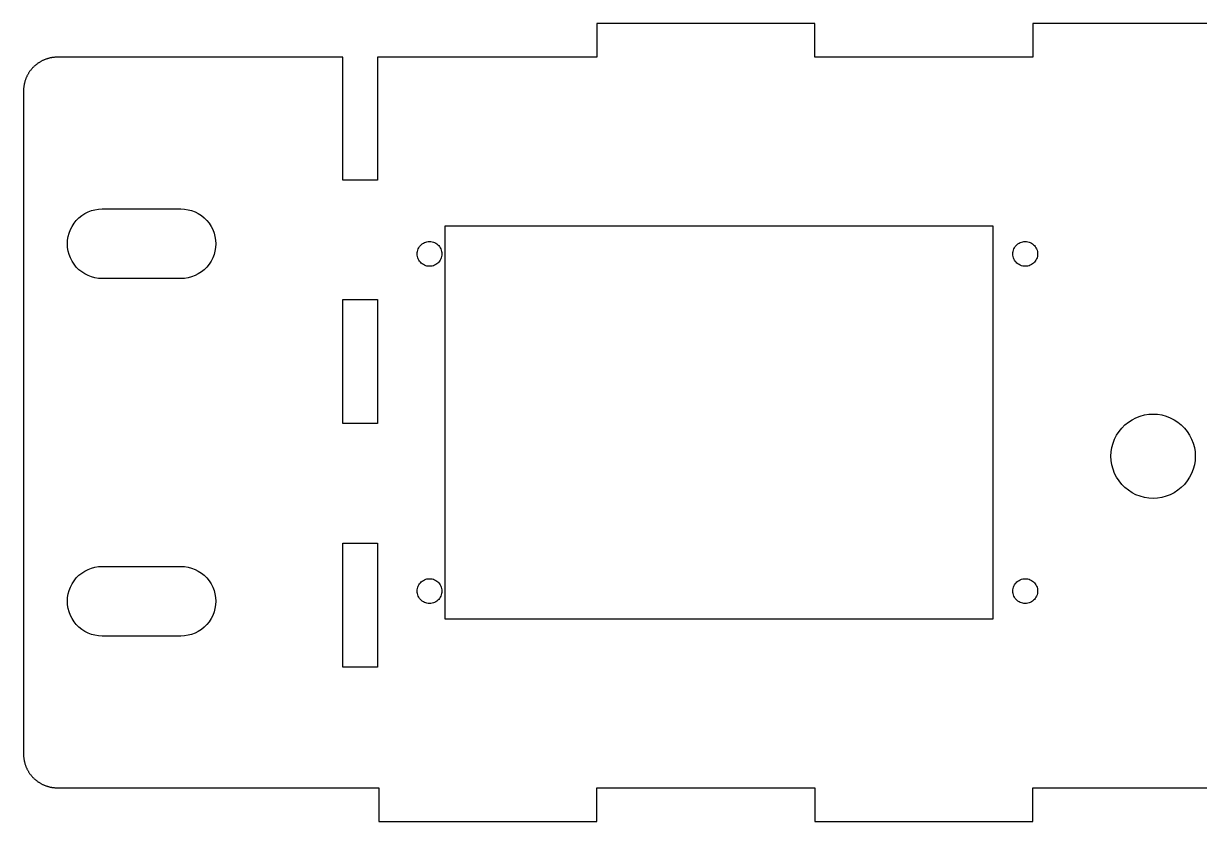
# Model space of a CAD drawing. Header units: metres. Extents: x -28 to 200, y 0 to 71.
# Drawn here: x -28.5 to 76.1, y 0 to 71 of the extents above; entities that cross this region are included whole.
import ezdxf

# ---------------------------------------------------------------- set-up
doc = ezdxf.new("R2010")
doc.units = ezdxf.units.M

msp = doc.modelspace()

# ---------------------------------------------------------------- linework, layer by layer
for p, q in [((41.9, 71), (22.5, 71)), ((22.5, 71), (22.5, 68)), ((41.9, 68), (41.9, 71)), ((80.7, 71), (61.3, 71)), ((61.3, 71), (61.3, 68)), ((-27.7641, 66.9682), (-27.7981, 66.9284)), ((-27.7294, 67.0074), (-27.7641, 66.9682)), ((-27.6941, 67.046), (-27.7294, 67.0074)), ((-27.658, 67.084), (-27.6941, 67.046)), ((-27.6213, 67.1213), (-27.658, 67.084)), ((-27.584, 67.158), (-27.6213, 67.1213)), ((-27.546, 67.1941), (-27.584, 67.158)), ((-27.5074, 67.2294), (-27.546, 67.1941)), ((-27.4682, 67.2641), (-27.5074, 67.2294)), ((-27.4284, 67.2981), (-27.4682, 67.2641)), ((-27.388, 67.3314), (-27.4284, 67.2981)), ((-27.347, 67.364), (-27.388, 67.3314)), ((-27.3054, 67.3959), (-27.347, 67.364)), ((-27.2634, 67.427), (-27.3054, 67.3959)), ((-27.2207, 67.4575), (-27.2634, 67.427)), ((-27.1776, 67.4871), (-27.2207, 67.4575)), ((-27.1339, 67.516), (-27.1776, 67.4871)), ((-27.0898, 67.5441), (-27.1339, 67.516)), ((-27.0451, 67.5715), (-27.0898, 67.5441)), ((-27, 67.5981), (-27.0451, 67.5715)), ((-26.9544, 67.6239), (-27, 67.5981)), ((-26.9084, 67.6488), (-26.9544, 67.6239)), ((-26.862, 67.673), (-26.9084, 67.6488)), ((-26.8151, 67.6964), (-26.862, 67.673)), ((-26.7679, 67.7189), (-26.8151, 67.6964)), ((-26.7202, 67.7406), (-26.7679, 67.7189)), ((-26.6722, 67.7615), (-26.7202, 67.7406)), ((-26.6238, 67.7816), (-26.6722, 67.7615)), ((-26.5751, 67.8007), (-26.6238, 67.7816)), ((-26.526, 67.8191), (-26.5751, 67.8007)), ((-26.4767, 67.8365), (-26.526, 67.8191)), ((-26.427, 67.8532), (-26.4767, 67.8365)), ((-26.3771, 67.8689), (-26.427, 67.8532)), ((-26.3269, 67.8838), (-26.3771, 67.8689)), ((-26.2764, 67.8978), (-26.3269, 67.8838)), ((-26.2258, 67.9109), (-26.2764, 67.8978)), ((-26.1749, 67.9231), (-26.2258, 67.9109)), ((-26.1237, 67.9344), (-26.1749, 67.9231)), ((-26.0724, 67.9449), (-26.1237, 67.9344)), ((-26.0209, 67.9544), (-26.0724, 67.9449)), ((-25.9693, 67.9631), (-26.0209, 67.9544)), ((-25.9175, 67.9708), (-25.9693, 67.9631)), ((-25.8656, 67.9776), (-25.9175, 67.9708)), ((-25.8136, 67.9836), (-25.8656, 67.9776)), ((-25.7615, 67.9886), (-25.8136, 67.9836)), ((-25.7093, 67.9927), (-25.7615, 67.9886)), ((-25.657, 67.9959), (-25.7093, 67.9927)), ((-25.6047, 67.9982), (-25.657, 67.9959)), ((-25.5524, 67.9995), (-25.6047, 67.9982)), ((-25.5, 68), (-25.5524, 67.9995)), ((-0.09999, 68), (-25.5, 68)), ((-0.09999, 57.0667), (-0.09999, 68)), ((22.5, 68), (3, 68)), ((3, 68), (3, 57.0667)), ((61.3, 68), (41.9, 68)), ((-28.3532, 65.927), (-28.3689, 65.8771)), ((-28.3365, 65.9767), (-28.3532, 65.927)), ((-28.3191, 66.0261), (-28.3365, 65.9767)), ((-28.3007, 66.0751), (-28.3191, 66.0261)), ((-28.2815, 66.1238), (-28.3007, 66.0751)), ((-28.2615, 66.1722), (-28.2815, 66.1238)), ((-28.2406, 66.2202), (-28.2615, 66.1722)), ((-28.2189, 66.2679), (-28.2406, 66.2202)), ((-28.1964, 66.3151), (-28.2189, 66.2679)), ((-28.173, 66.362), (-28.1964, 66.3151)), ((-28.1488, 66.4084), (-28.173, 66.362)), ((-28.1239, 66.4544), (-28.1488, 66.4084)), ((-28.0981, 66.5), (-28.1239, 66.4544)), ((-28.0715, 66.5451), (-28.0981, 66.5)), ((-28.0441, 66.5898), (-28.0715, 66.5451)), ((-28.016, 66.6339), (-28.0441, 66.5898)), ((-27.9871, 66.6776), (-28.016, 66.6339)), ((-27.9574, 66.7207), (-27.9871, 66.6776)), ((-27.927, 66.7634), (-27.9574, 66.7207)), ((-27.8959, 66.8054), (-27.927, 66.7634)), ((-27.864, 66.847), (-27.8959, 66.8054)), ((-27.8314, 66.888), (-27.864, 66.847)), ((-27.7981, 66.9284), (-27.8314, 66.888)), ((-28.4995, 65.0524), (-28.5, 65)), ((-28.5, 65), (-28.5, 6)), ((-28.4982, 65.1047), (-28.4995, 65.0524)), ((-28.4959, 65.157), (-28.4982, 65.1047)), ((-28.4927, 65.2093), (-28.4959, 65.157)), ((-28.4886, 65.2615), (-28.4927, 65.2093)), ((-28.4836, 65.3136), (-28.4886, 65.2615)), ((-28.4776, 65.3656), (-28.4836, 65.3136)), ((-28.4708, 65.4175), (-28.4776, 65.3656)), ((-28.4631, 65.4693), (-28.4708, 65.4175)), ((-28.4544, 65.5209), (-28.4631, 65.4693)), ((-28.4449, 65.5724), (-28.4544, 65.5209)), ((-28.4344, 65.6237), (-28.4449, 65.5724)), ((-28.4231, 65.6749), (-28.4344, 65.6237)), ((-28.4109, 65.7258), (-28.4231, 65.6749)), ((-28.3978, 65.7765), (-28.4109, 65.7258)), ((-28.3838, 65.8269), (-28.3978, 65.7765)), ((-28.3689, 65.8771), (-28.3838, 65.8269)), ((3, 57.0667), (-0.09999, 57.0667)), ((-22.4579, 54.3483), (-22.1445, 54.4323)), ((-22.1445, 54.4323), (-21.824, 54.483)), ((-21.824, 54.483), (-21.5, 54.5)), ((-21.5, 54.5), (-14.5, 54.5)), ((-14.5, 54.5), (-14.1759, 54.483)), ((-14.1759, 54.483), (-13.8555, 54.4323)), ((-13.8555, 54.4323), (-13.542, 54.3483)), ((-24.0079, 53.2221), (-23.8037, 53.4743)), ((-23.8037, 53.4743), (-23.5743, 53.7038)), ((-23.5743, 53.7038), (-23.3221, 53.9079)), ((-23.3221, 53.9079), (-23.05, 54.0847)), ((-23.05, 54.0847), (-22.7609, 54.232)), ((-22.7609, 54.232), (-22.4579, 54.3483)), ((-13.542, 54.3483), (-13.2391, 54.232)), ((-13.2391, 54.232), (-12.95, 54.0847)), ((-12.95, 54.0847), (-12.6779, 53.9079)), ((-12.6779, 53.9079), (-12.4257, 53.7038)), ((-12.4257, 53.7038), (-12.1962, 53.4743)), ((-12.1962, 53.4743), (-11.992, 53.2221)), ((-24.5323, 52.0445), (-24.4483, 52.3579)), ((-24.4483, 52.3579), (-24.332, 52.6609)), ((-24.332, 52.6609), (-24.1847, 52.95)), ((-24.1847, 52.95), (-24.0079, 53.2221)), ((-11.992, 53.2221), (-11.8153, 52.95)), ((-11.8153, 52.95), (-11.668, 52.6609)), ((-11.668, 52.6609), (-11.5517, 52.3579)), ((-11.5517, 52.3579), (-11.4677, 52.0445)), ((9, 18), (9, 53)), ((9, 53), (57.75, 53)), ((57.75, 53), (57.75, 18)), ((-24.6, 51.4), (-24.583, 51.724)), ((-24.583, 51.076), (-24.6, 51.4)), ((-24.583, 51.724), (-24.5323, 52.0445)), ((-11.4677, 52.0445), (-11.417, 51.724)), ((-11.417, 51.724), (-11.4, 51.4)), ((-11.4, 51.4), (-11.417, 51.076)), ((6.80753, 51.236), (6.88895, 51.3175)), ((6.88895, 51.3175), (6.97842, 51.3899)), ((6.97842, 51.3899), (7.075, 51.4526)), ((7.075, 51.4526), (7.17758, 51.5049)), ((7.17758, 51.5049), (7.28508, 51.5462)), ((7.28508, 51.5462), (7.39629, 51.576)), ((7.39629, 51.576), (7.51001, 51.594)), ((7.51001, 51.594), (7.625, 51.6)), ((7.625, 51.6), (7.73997, 51.594)), ((7.73997, 51.594), (7.8537, 51.576)), ((7.8537, 51.576), (7.9649, 51.5462)), ((7.9649, 51.5462), (8.0724, 51.5049)), ((8.0724, 51.5049), (8.17499, 51.4526)), ((8.17499, 51.4526), (8.27156, 51.3899)), ((8.27156, 51.3899), (8.36104, 51.3175)), ((8.36104, 51.3175), (8.44246, 51.236)), ((59.8075, 51.236), (59.8889, 51.3175)), ((59.8889, 51.3175), (59.9784, 51.3899)), ((59.9784, 51.3899), (60.075, 51.4526)), ((60.075, 51.4526), (60.1776, 51.5049)), ((60.1776, 51.5049), (60.2851, 51.5462)), ((60.2851, 51.5462), (60.3963, 51.576)), ((60.3963, 51.576), (60.51, 51.594)), ((60.51, 51.594), (60.625, 51.6)), ((60.625, 51.6), (60.74, 51.594)), ((60.74, 51.594), (60.8537, 51.576)), ((60.8537, 51.576), (60.9649, 51.5462)), ((60.9649, 51.5462), (61.0724, 51.5049)), ((61.0724, 51.5049), (61.175, 51.4526)), ((61.175, 51.4526), (61.2716, 51.3899)), ((61.2716, 51.3899), (61.361, 51.3175)), ((61.361, 51.3175), (61.4425, 51.236)), ((-24.5323, 50.7555), (-24.583, 51.076)), ((-24.4483, 50.442), (-24.5323, 50.7555)), ((-24.332, 50.1391), (-24.4483, 50.442)), ((-11.5517, 50.442), (-11.668, 50.1391)), ((-11.4677, 50.7555), (-11.5517, 50.442)), ((-11.417, 51.076), (-11.4677, 50.7555)), ((6.52499, 50.5), (6.53102, 50.615)), ((6.53102, 50.385), (6.52499, 50.5)), ((6.53102, 50.615), (6.54903, 50.7287)), ((6.54903, 50.2713), (6.53102, 50.385)), ((6.54903, 50.7287), (6.57883, 50.8399)), ((6.57883, 50.1601), (6.54903, 50.2713)), ((6.57883, 50.8399), (6.62009, 50.9474)), ((6.62009, 50.9474), (6.67236, 51.05)), ((6.67236, 51.05), (6.73508, 51.1466)), ((6.73508, 51.1466), (6.80753, 51.236)), ((8.44246, 51.236), (8.51491, 51.1466)), ((8.51491, 51.1466), (8.57762, 51.05)), ((8.57762, 51.05), (8.6299, 50.9474)), ((8.6299, 50.9474), (8.67116, 50.8399)), ((8.67116, 50.8399), (8.70096, 50.7287)), ((8.70096, 50.2713), (8.67116, 50.1601)), ((8.70096, 50.7287), (8.71896, 50.615)), ((8.71896, 50.385), (8.70096, 50.2713)), ((8.71896, 50.615), (8.72499, 50.5)), ((8.72499, 50.5), (8.71896, 50.385)), ((59.525, 50.5), (59.531, 50.615)), ((59.531, 50.385), (59.525, 50.5)), ((59.531, 50.615), (59.549, 50.7287)), ((59.549, 50.2713), (59.531, 50.385)), ((59.549, 50.7287), (59.5788, 50.8399)), ((59.5788, 50.1601), (59.549, 50.2713)), ((59.5788, 50.8399), (59.6201, 50.9474)), ((59.6201, 50.9474), (59.6724, 51.05)), ((59.6724, 51.05), (59.7351, 51.1466)), ((59.7351, 51.1466), (59.8075, 51.236)), ((61.4425, 51.236), (61.5149, 51.1466)), ((61.5149, 51.1466), (61.5776, 51.05)), ((61.5776, 51.05), (61.6299, 50.9474)), ((61.6299, 50.9474), (61.6712, 50.8399)), ((61.6712, 50.8399), (61.701, 50.7287)), ((61.701, 50.2713), (61.6712, 50.1601)), ((61.701, 50.7287), (61.719, 50.615)), ((61.719, 50.385), (61.701, 50.2713)), ((61.719, 50.615), (61.725, 50.5)), ((61.725, 50.5), (61.719, 50.385)), ((-24.1847, 49.85), (-24.332, 50.1391)), ((-24.0079, 49.5779), (-24.1847, 49.85)), ((-23.8037, 49.3257), (-24.0079, 49.5779)), ((-23.5743, 49.0963), (-23.8037, 49.3257)), ((-12.1962, 49.3257), (-12.4257, 49.0963)), ((-11.992, 49.5779), (-12.1962, 49.3257)), ((-11.8153, 49.85), (-11.992, 49.5779)), ((-11.668, 50.1391), (-11.8153, 49.85)), ((6.62009, 50.0526), (6.57883, 50.1601)), ((6.67236, 49.95), (6.62009, 50.0526)), ((6.73508, 49.8534), (6.67236, 49.95)), ((6.80753, 49.7639), (6.73508, 49.8534)), ((6.88895, 49.6825), (6.80753, 49.7639)), ((6.97842, 49.6101), (6.88895, 49.6825)), ((7.075, 49.5474), (6.97842, 49.6101)), ((7.17758, 49.4951), (7.075, 49.5474)), ((7.28508, 49.4538), (7.17758, 49.4951)), ((7.39629, 49.424), (7.28508, 49.4538)), ((7.51001, 49.406), (7.39629, 49.424)), ((7.625, 49.4), (7.51001, 49.406)), ((7.73997, 49.406), (7.625, 49.4)), ((7.8537, 49.424), (7.73997, 49.406)), ((7.9649, 49.4538), (7.8537, 49.424)), ((8.0724, 49.4951), (7.9649, 49.4538)), ((8.17499, 49.5474), (8.0724, 49.4951)), ((8.27156, 49.6101), (8.17499, 49.5474)), ((8.36104, 49.6825), (8.27156, 49.6101)), ((8.44246, 49.7639), (8.36104, 49.6825)), ((8.51491, 49.8534), (8.44246, 49.7639)), ((8.57762, 49.95), (8.51491, 49.8534)), ((8.6299, 50.0526), (8.57762, 49.95)), ((8.67116, 50.1601), (8.6299, 50.0526)), ((59.6201, 50.0526), (59.5788, 50.1601)), ((59.6724, 49.95), (59.6201, 50.0526)), ((59.7351, 49.8534), (59.6724, 49.95)), ((59.8075, 49.7639), (59.7351, 49.8534)), ((59.8889, 49.6825), (59.8075, 49.7639)), ((59.9784, 49.6101), (59.8889, 49.6825)), ((60.075, 49.5474), (59.9784, 49.6101)), ((60.1776, 49.4951), (60.075, 49.5474)), ((60.2851, 49.4538), (60.1776, 49.4951)), ((60.3963, 49.424), (60.2851, 49.4538)), ((60.51, 49.406), (60.3963, 49.424)), ((60.625, 49.4), (60.51, 49.406)), ((60.74, 49.406), (60.625, 49.4)), ((60.8537, 49.424), (60.74, 49.406)), ((60.9649, 49.4538), (60.8537, 49.424)), ((61.0724, 49.4951), (60.9649, 49.4538)), ((61.175, 49.5474), (61.0724, 49.4951)), ((61.2716, 49.6101), (61.175, 49.5474)), ((61.361, 49.6825), (61.2716, 49.6101)), ((61.4425, 49.7639), (61.361, 49.6825)), ((61.5149, 49.8534), (61.4425, 49.7639)), ((61.5776, 49.95), (61.5149, 49.8534)), ((61.6299, 50.0526), (61.5776, 49.95)), ((61.6712, 50.1601), (61.6299, 50.0526)), ((-23.3221, 48.892), (-23.5743, 49.0963)), ((-23.05, 48.7153), (-23.3221, 48.892)), ((-22.7609, 48.568), (-23.05, 48.7153)), ((-22.4579, 48.4517), (-22.7609, 48.568)), ((-22.1445, 48.3677), (-22.4579, 48.4517)), ((-21.824, 48.317), (-22.1445, 48.3677)), ((-21.5, 48.3), (-21.824, 48.317)), ((-14.5, 48.3), (-21.5, 48.3)), ((-14.1759, 48.317), (-14.5, 48.3)), ((-13.8555, 48.3677), (-14.1759, 48.317)), ((-13.542, 48.4517), (-13.8555, 48.3677)), ((-13.2391, 48.568), (-13.542, 48.4517)), ((-12.95, 48.7153), (-13.2391, 48.568)), ((-12.6779, 48.892), (-12.95, 48.7153)), ((-12.4257, 49.0963), (-12.6779, 48.892)), ((-0.09999, 35.4), (-0.09999, 46.4333)), ((-0.09999, 46.4333), (3, 46.4333)), ((3, 46.4333), (3, 35.4)), ((69.7958, 35.5338), (70.125, 35.7476)), ((70.125, 35.7476), (70.4747, 35.9258)), ((70.4747, 35.9258), (70.8412, 36.0665)), ((70.8412, 36.0665), (71.2203, 36.168)), ((71.2203, 36.168), (71.608, 36.2294)), ((71.608, 36.2294), (72, 36.25)), ((72, 36.25), (72.392, 36.2294)), ((72.392, 36.2294), (72.7797, 36.168)), ((72.7797, 36.168), (73.1588, 36.0665)), ((73.1588, 36.0665), (73.5253, 35.9258)), ((73.5253, 35.9258), (73.875, 35.7476)), ((73.875, 35.7476), (74.2042, 35.5338)), ((3, 35.4), (-0.09999, 35.4)), ((68.7524, 34.375), (68.9662, 34.7042)), ((68.9662, 34.7042), (69.2132, 35.0092)), ((69.2132, 35.0092), (69.4908, 35.2868)), ((69.4908, 35.2868), (69.7958, 35.5338)), ((74.2042, 35.5338), (74.5092, 35.2868)), ((74.5092, 35.2868), (74.7868, 35.0092)), ((74.7868, 35.0092), (75.0338, 34.7042)), ((75.0338, 34.7042), (75.2476, 34.375)), ((68.3319, 33.2797), (68.4335, 33.6588)), ((68.4335, 33.6588), (68.5742, 34.0253)), ((68.5742, 34.0253), (68.7524, 34.375)), ((75.2476, 34.375), (75.4258, 34.0253)), ((75.4258, 34.0253), (75.5665, 33.6588)), ((75.5665, 33.6588), (75.668, 33.2797)), ((68.25, 32.5), (68.2705, 32.892)), ((68.2705, 32.108), (68.25, 32.5)), ((68.2705, 32.892), (68.3319, 33.2797)), ((75.668, 33.2797), (75.7294, 32.892)), ((75.7294, 32.892), (75.75, 32.5)), ((75.75, 32.5), (75.7294, 32.108)), ((68.3319, 31.7203), (68.2705, 32.108)), ((68.4335, 31.3412), (68.3319, 31.7203)), ((75.668, 31.7203), (75.5665, 31.3412)), ((75.7294, 32.108), (75.668, 31.7203)), ((68.5742, 30.9747), (68.4335, 31.3412)), ((68.7524, 30.625), (68.5742, 30.9747)), ((68.9662, 30.2958), (68.7524, 30.625)), ((75.2476, 30.625), (75.0338, 30.2958)), ((75.4258, 30.9747), (75.2476, 30.625)), ((75.5665, 31.3412), (75.4258, 30.9747)), ((69.2132, 29.9908), (68.9662, 30.2958)), ((69.4908, 29.7132), (69.2132, 29.9908)), ((69.7958, 29.4662), (69.4908, 29.7132)), ((70.125, 29.2524), (69.7958, 29.4662)), ((74.2042, 29.4662), (73.875, 29.2524)), ((74.5092, 29.7132), (74.2042, 29.4662)), ((74.7868, 29.9908), (74.5092, 29.7132)), ((75.0338, 30.2958), (74.7868, 29.9908)), ((70.4747, 29.0742), (70.125, 29.2524)), ((70.8412, 28.9335), (70.4747, 29.0742)), ((71.2203, 28.8319), (70.8412, 28.9335)), ((71.608, 28.7705), (71.2203, 28.8319)), ((72, 28.75), (71.608, 28.7705)), ((72.392, 28.7705), (72, 28.75)), ((72.7797, 28.8319), (72.392, 28.7705)), ((73.1588, 28.9335), (72.7797, 28.8319)), ((73.5253, 29.0742), (73.1588, 28.9335)), ((73.875, 29.2524), (73.5253, 29.0742)), ((-0.09999, 13.7333), (-0.09999, 24.7667)), ((-0.09999, 24.7667), (3, 24.7667)), ((3, 24.7667), (3, 13.7333)), ((-23.5743, 21.9037), (-23.3221, 22.1079)), ((-23.3221, 22.1079), (-23.05, 22.2847)), ((-23.05, 22.2847), (-22.7609, 22.432)), ((-22.7609, 22.432), (-22.4579, 22.5483)), ((-22.4579, 22.5483), (-22.1445, 22.6322)), ((-22.1445, 22.6322), (-21.824, 22.683)), ((-21.824, 22.683), (-21.5, 22.7)), ((-21.5, 22.7), (-14.5, 22.7)), ((-14.5, 22.7), (-14.1759, 22.683)), ((-14.1759, 22.683), (-13.8555, 22.6322)), ((-13.8555, 22.6322), (-13.542, 22.5483)), ((-13.542, 22.5483), (-13.2391, 22.432)), ((-13.2391, 22.432), (-12.95, 22.2847)), ((-12.95, 22.2847), (-12.6779, 22.1079)), ((-12.6779, 22.1079), (-12.4257, 21.9037)), ((-24.332, 20.8609), (-24.1847, 21.15)), ((-24.1847, 21.15), (-24.0079, 21.4221)), ((-24.0079, 21.4221), (-23.8037, 21.6743)), ((-23.8037, 21.6743), (-23.5743, 21.9037)), ((-12.4257, 21.9037), (-12.1962, 21.6743)), ((-12.1962, 21.6743), (-11.992, 21.4221)), ((-11.992, 21.4221), (-11.8153, 21.15)), ((-11.8153, 21.15), (-11.668, 20.8609)), ((6.57883, 20.8399), (6.62009, 20.9474)), ((6.62009, 20.9474), (6.67236, 21.05)), ((6.67236, 21.05), (6.73508, 21.1466)), ((6.73508, 21.1466), (6.80753, 21.236)), ((6.80753, 21.236), (6.88895, 21.3175)), ((6.88895, 21.3175), (6.97842, 21.3899)), ((6.97842, 21.3899), (7.075, 21.4526)), ((7.075, 21.4526), (7.17758, 21.5049)), ((7.17758, 21.5049), (7.28508, 21.5462)), ((7.28508, 21.5462), (7.39629, 21.576)), ((7.39629, 21.576), (7.51001, 21.594)), ((7.51001, 21.594), (7.625, 21.6)), ((7.625, 21.6), (7.73997, 21.594)), ((7.73997, 21.594), (7.8537, 21.576)), ((7.8537, 21.576), (7.9649, 21.5462)), ((7.9649, 21.5462), (8.0724, 21.5049)), ((8.0724, 21.5049), (8.17499, 21.4526)), ((8.17499, 21.4526), (8.27156, 21.3899)), ((8.27156, 21.3899), (8.36104, 21.3175)), ((8.36104, 21.3175), (8.44246, 21.236)), ((8.44246, 21.236), (8.51491, 21.1466)), ((8.51491, 21.1466), (8.57762, 21.05)), ((8.57762, 21.05), (8.6299, 20.9474)), ((8.6299, 20.9474), (8.67116, 20.8399)), ((59.5788, 20.8399), (59.6201, 20.9474)), ((59.6201, 20.9474), (59.6724, 21.05)), ((59.6724, 21.05), (59.7351, 21.1466)), ((59.7351, 21.1466), (59.8075, 21.236)), ((59.8075, 21.236), (59.8889, 21.3175)), ((59.8889, 21.3175), (59.9784, 21.3899)), ((59.9784, 21.3899), (60.075, 21.4526)), ((60.075, 21.4526), (60.1776, 21.5049)), ((60.1776, 21.5049), (60.2851, 21.5462)), ((60.2851, 21.5462), (60.3963, 21.576)), ((60.3963, 21.576), (60.51, 21.594)), ((60.51, 21.594), (60.625, 21.6)), ((60.625, 21.6), (60.74, 21.594)), ((60.74, 21.594), (60.8537, 21.576)), ((60.8537, 21.576), (60.9649, 21.5462)), ((60.9649, 21.5462), (61.0724, 21.5049)), ((61.0724, 21.5049), (61.175, 21.4526)), ((61.175, 21.4526), (61.2716, 21.3899)), ((61.2716, 21.3899), (61.361, 21.3175)), ((61.361, 21.3175), (61.4425, 21.236)), ((61.4425, 21.236), (61.5149, 21.1466)), ((61.5149, 21.1466), (61.5776, 21.05)), ((61.5776, 21.05), (61.6299, 20.9474)), ((61.6299, 20.9474), (61.6712, 20.8399)), ((-24.6, 19.6), (-24.583, 19.924)), ((-24.583, 19.924), (-24.5323, 20.2445)), ((-24.5323, 20.2445), (-24.4483, 20.558)), ((-24.4483, 20.558), (-24.332, 20.8609)), ((-11.668, 20.8609), (-11.5517, 20.558)), ((-11.5517, 20.558), (-11.4677, 20.2445)), ((-11.4677, 20.2445), (-11.417, 19.924)), ((-11.417, 19.924), (-11.4, 19.6)), ((6.52499, 20.5), (6.53102, 20.615)), ((6.53102, 20.385), (6.52499, 20.5)), ((6.53102, 20.615), (6.54903, 20.7287)), ((6.54903, 20.2713), (6.53102, 20.385)), ((6.54903, 20.7287), (6.57883, 20.8399)), ((6.57883, 20.1601), (6.54903, 20.2713)), ((6.62009, 20.0526), (6.57883, 20.1601)), ((6.67236, 19.95), (6.62009, 20.0526)), ((6.73508, 19.8534), (6.67236, 19.95)), ((8.57762, 19.95), (8.51491, 19.8534)), ((8.6299, 20.0526), (8.57762, 19.95)), ((8.67116, 20.1601), (8.6299, 20.0526)), ((8.67116, 20.8399), (8.70096, 20.7287)), ((8.70096, 20.2713), (8.67116, 20.1601)), ((8.70096, 20.7287), (8.71896, 20.615)), ((8.71896, 20.385), (8.70096, 20.2713)), ((8.71896, 20.615), (8.72499, 20.5)), ((8.72499, 20.5), (8.71896, 20.385)), ((59.525, 20.5), (59.531, 20.615)), ((59.531, 20.385), (59.525, 20.5)), ((59.531, 20.615), (59.549, 20.7287)), ((59.549, 20.2713), (59.531, 20.385)), ((59.549, 20.7287), (59.5788, 20.8399)), ((59.5788, 20.1601), (59.549, 20.2713)), ((59.6201, 20.0526), (59.5788, 20.1601)), ((59.6724, 19.95), (59.6201, 20.0526)), ((59.7351, 19.8534), (59.6724, 19.95)), ((61.5776, 19.95), (61.5149, 19.8534)), ((61.6299, 20.0526), (61.5776, 19.95)), ((61.6712, 20.1601), (61.6299, 20.0526)), ((61.6712, 20.8399), (61.701, 20.7287)), ((61.701, 20.2713), (61.6712, 20.1601)), ((61.701, 20.7287), (61.719, 20.615)), ((61.719, 20.385), (61.701, 20.2713)), ((61.719, 20.615), (61.725, 20.5)), ((61.725, 20.5), (61.719, 20.385)), ((-24.583, 19.276), (-24.6, 19.6)), ((-24.5323, 18.9555), (-24.583, 19.276)), ((-24.4483, 18.642), (-24.5323, 18.9555)), ((-11.4677, 18.9555), (-11.5517, 18.642)), ((-11.417, 19.276), (-11.4677, 18.9555)), ((-11.4, 19.6), (-11.417, 19.276)), ((6.80753, 19.7639), (6.73508, 19.8534)), ((6.88895, 19.6825), (6.80753, 19.7639)), ((6.97842, 19.6101), (6.88895, 19.6825)), ((7.075, 19.5474), (6.97842, 19.6101)), ((7.17758, 19.4951), (7.075, 19.5474)), ((7.28508, 19.4538), (7.17758, 19.4951)), ((7.39629, 19.424), (7.28508, 19.4538)), ((7.51001, 19.406), (7.39629, 19.424)), ((7.625, 19.4), (7.51001, 19.406)), ((7.73997, 19.406), (7.625, 19.4)), ((7.8537, 19.424), (7.73997, 19.406)), ((7.9649, 19.4538), (7.8537, 19.424)), ((8.0724, 19.4951), (7.9649, 19.4538)), ((8.17499, 19.5474), (8.0724, 19.4951)), ((8.27156, 19.6101), (8.17499, 19.5474)), ((8.36104, 19.6825), (8.27156, 19.6101)), ((8.44246, 19.7639), (8.36104, 19.6825)), ((8.51491, 19.8534), (8.44246, 19.7639)), ((59.8075, 19.7639), (59.7351, 19.8534)), ((59.8889, 19.6825), (59.8075, 19.7639)), ((59.9784, 19.6101), (59.8889, 19.6825)), ((60.075, 19.5474), (59.9784, 19.6101)), ((60.1776, 19.4951), (60.075, 19.5474)), ((60.2851, 19.4538), (60.1776, 19.4951)), ((60.3963, 19.424), (60.2851, 19.4538)), ((60.51, 19.406), (60.3963, 19.424)), ((60.625, 19.4), (60.51, 19.406)), ((60.74, 19.406), (60.625, 19.4)), ((60.8537, 19.424), (60.74, 19.406)), ((60.9649, 19.4538), (60.8537, 19.424)), ((61.0724, 19.4951), (60.9649, 19.4538)), ((61.175, 19.5474), (61.0724, 19.4951)), ((61.2716, 19.6101), (61.175, 19.5474)), ((61.361, 19.6825), (61.2716, 19.6101)), ((61.4425, 19.7639), (61.361, 19.6825)), ((61.5149, 19.8534), (61.4425, 19.7639)), ((-24.332, 18.3391), (-24.4483, 18.642)), ((-24.1847, 18.05), (-24.332, 18.3391)), ((-24.0079, 17.7779), (-24.1847, 18.05)), ((-11.8153, 18.05), (-11.992, 17.7779)), ((-11.668, 18.3391), (-11.8153, 18.05)), ((-11.5517, 18.642), (-11.668, 18.3391)), ((57.75, 18), (9, 18)), ((-23.8037, 17.5257), (-24.0079, 17.7779)), ((-23.5743, 17.2962), (-23.8037, 17.5257)), ((-23.3221, 17.092), (-23.5743, 17.2962)), ((-23.05, 16.9153), (-23.3221, 17.092)), ((-22.7609, 16.768), (-23.05, 16.9153)), ((-22.4579, 16.6517), (-22.7609, 16.768)), ((-13.2391, 16.768), (-13.542, 16.6517)), ((-12.95, 16.9153), (-13.2391, 16.768)), ((-12.6779, 17.092), (-12.95, 16.9153)), ((-12.4257, 17.2962), (-12.6779, 17.092)), ((-12.1962, 17.5257), (-12.4257, 17.2962)), ((-11.992, 17.7779), (-12.1962, 17.5257)), ((-22.1445, 16.5677), (-22.4579, 16.6517)), ((-21.824, 16.517), (-22.1445, 16.5677)), ((-21.5, 16.5), (-21.824, 16.517)), ((-14.5, 16.5), (-21.5, 16.5)), ((-14.1759, 16.517), (-14.5, 16.5)), ((-13.8555, 16.5677), (-14.1759, 16.517)), ((-13.542, 16.6517), (-13.8555, 16.5677)), ((3, 13.7333), (-0.09999, 13.7333)), ((-28.5, 6), (-28.4995, 5.94763)), ((-28.4995, 5.94763), (-28.4982, 5.89529)), ((-28.4982, 5.89529), (-28.4959, 5.84299)), ((-28.4959, 5.84299), (-28.4927, 5.79073)), ((-28.4927, 5.79073), (-28.4886, 5.73853)), ((-28.4886, 5.73853), (-28.4836, 5.6864)), ((-28.4836, 5.6864), (-28.4776, 5.63438)), ((-28.4776, 5.63438), (-28.4708, 5.58247)), ((-28.4708, 5.58247), (-28.4631, 5.53069)), ((-28.4631, 5.53069), (-28.4544, 5.47905)), ((-28.4544, 5.47905), (-28.4449, 5.42757)), ((-28.4449, 5.42757), (-28.4344, 5.37625)), ((-28.4344, 5.37625), (-28.4231, 5.32513)), ((-28.4231, 5.32513), (-28.4109, 5.27423)), ((-28.4109, 5.27423), (-28.3978, 5.22354)), ((-28.3978, 5.22354), (-28.3838, 5.17308)), ((-28.3838, 5.17308), (-28.3689, 5.12288)), ((-28.3689, 5.12288), (-28.3532, 5.07294)), ((-28.3532, 5.07294), (-28.3365, 5.02328)), ((-28.3365, 5.02328), (-28.3191, 4.97394)), ((-28.3191, 4.97394), (-28.3007, 4.9249)), ((-28.3007, 4.9249), (-28.2815, 4.87617)), ((-28.2815, 4.87617), (-28.2615, 4.8278)), ((-28.2615, 4.8278), (-28.2406, 4.77979)), ((-28.2406, 4.77979), (-28.2189, 4.73213)), ((-28.2189, 4.73213), (-28.1964, 4.68488)), ((-28.1964, 4.68488), (-28.173, 4.63802)), ((-28.173, 4.63802), (-28.1488, 4.59158)), ((-28.1488, 4.59158), (-28.1239, 4.54556)), ((-28.1239, 4.54556), (-28.0981, 4.5)), ((-28.0981, 4.5), (-28.0715, 4.45488)), ((-28.0715, 4.45488), (-28.0441, 4.41023)), ((-28.0441, 4.41023), (-28.016, 4.36607)), ((-28.016, 4.36607), (-27.9871, 4.32242)), ((-27.9871, 4.32242), (-27.9574, 4.27927)), ((-27.9574, 4.27927), (-27.927, 4.23663)), ((-27.927, 4.23663), (-27.8959, 4.19455)), ((-27.8959, 4.19455), (-27.864, 4.15302)), ((-27.864, 4.15302), (-27.8314, 4.11203)), ((-27.8314, 4.11203), (-27.7981, 4.07162)), ((-27.7981, 4.07162), (-27.7641, 4.03181)), ((-27.7641, 4.03181), (-27.7294, 3.9926)), ((-27.7294, 3.9926), (-27.6941, 3.95399)), ((-27.6941, 3.95399), (-27.658, 3.91602)), ((-27.658, 3.91602), (-27.6213, 3.87868)), ((-27.6213, 3.87868), (-27.584, 3.84198)), ((-27.584, 3.84198), (-27.546, 3.80594)), ((-27.546, 3.80594), (-27.5074, 3.77055)), ((-27.5074, 3.77055), (-27.4682, 3.73587)), ((-27.4682, 3.73587), (-27.4284, 3.70186)), ((-27.4284, 3.70186), (-27.388, 3.66855)), ((-27.388, 3.66855), (-27.347, 3.63596)), ((-27.347, 3.63596), (-27.3054, 3.60408)), ((-27.3054, 3.60408), (-27.2634, 3.57294)), ((-27.2634, 3.57294), (-27.2207, 3.54254)), ((-27.2207, 3.54254), (-27.1776, 3.51288)), ((-27.1776, 3.51288), (-27.1339, 3.48398)), ((-27.1339, 3.48398), (-27.0898, 3.45586)), ((-27.0898, 3.45586), (-27.0451, 3.4285)), ((-27.0451, 3.4285), (-27, 3.40192)), ((-27, 3.40192), (-26.9544, 3.37613)), ((-26.9544, 3.37613), (-26.9084, 3.35115)), ((-26.9084, 3.35115), (-26.862, 3.32698)), ((-26.862, 3.32698), (-26.8151, 3.3036)), ((-26.8151, 3.3036), (-26.7679, 3.28107)), ((-26.7679, 3.28107), (-26.7202, 3.25935)), ((-26.7202, 3.25935), (-26.6722, 3.23848)), ((-26.6722, 3.23848), (-26.6238, 3.21844)), ((-26.6238, 3.21844), (-26.5751, 3.19925)), ((-26.5751, 3.19925), (-26.526, 3.18091)), ((-26.526, 3.18091), (-26.4767, 3.16344)), ((-26.4767, 3.16344), (-26.427, 3.14682)), ((-26.427, 3.14682), (-26.3771, 3.13107)), ((-26.3771, 3.13107), (-26.3269, 3.11621)), ((-26.3269, 3.11621), (-26.2764, 3.10222)), ((-26.2764, 3.10222), (-26.2258, 3.08911)), ((-26.2258, 3.08911), (-26.1749, 3.07689)), ((-26.1749, 3.07689), (-26.1237, 3.06555)), ((-26.1237, 3.06555), (-26.0724, 3.05511)), ((-26.0724, 3.05511), (-26.0209, 3.04556)), ((-26.0209, 3.04556), (-25.9693, 3.03693)), ((-25.9693, 3.03693), (-25.9175, 3.02919)), ((-25.9175, 3.02919), (-25.8656, 3.02235)), ((-25.8656, 3.02235), (-25.8136, 3.01643)), ((-25.8136, 3.01643), (-25.7615, 3.01141)), ((-25.7615, 3.01141), (-25.7093, 3.00729)), ((-25.7093, 3.00729), (-25.657, 3.0041)), ((-25.657, 3.0041), (-25.6047, 3.00182)), ((-25.6047, 3.00182), (-25.5524, 3.00046)), ((-25.5524, 3.00046), (-25.5, 3)), ((-25.5, 3), (3.09999, 3)), ((3.09999, 3), (3.09999, 0)), ((22.5, 3), (41.9, 3)), ((22.5, 0), (22.5, 3)), ((41.9, 3), (41.9, 0)), ((61.3, 0), (61.3, 3)), ((61.3, 3), (80.7, 3)), ((3.09999, 0), (22.5, 0)), ((41.9, 0), (61.3, 0))]:
    msp.add_line(p, q)

doc.saveas('drawing.dxf')
